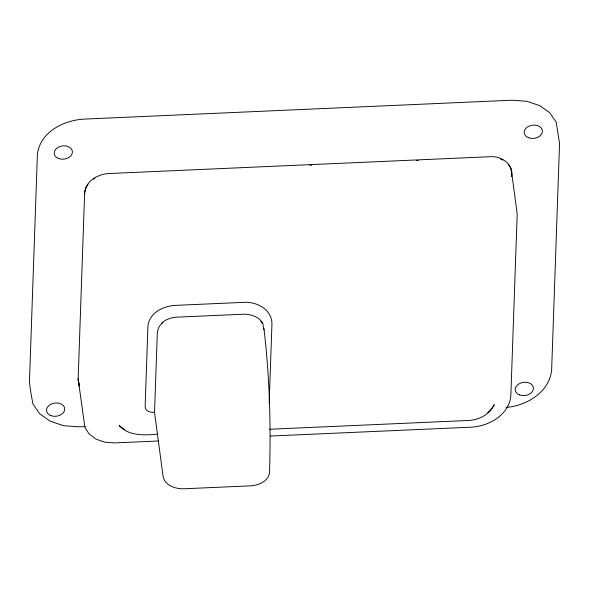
<?xml version="1.0" encoding="UTF-8"?>
<svg xmlns="http://www.w3.org/2000/svg" width="589" height="589" viewBox="0 0 589 589"><rect width="100%" height="100%" fill="white"/><g stroke="black" fill="none" stroke-linecap="round" stroke-linejoin="round"><path stroke-width="0.88" d="M263.975 328.699C269.504 375.716 270.969 423.204 269.571 470.515C270.123 480.455 259.123 485.461 250.627 485.837L183.54 488.796C175.434 488.958 165.369 485.682 163.146 476.957L154.532 412.381L157.322 332.601L158.448 328.051A17.839 12.914 -7.6 0 1 161.099 324.318M269.18 403.266L271.919 324.848C272.641 309.777 256.863 301.31 243.412 302.371L174.985 305.389C163.19 306.066 149.4 312.884 147.949 325.842L145.144 406.115L145.498 408.729C147.316 411.77 151.211 412.668 154.532 412.381M511.591 176.597C513.976 164.213 501.151 155.636 489.901 156.711L108.796 173.541C97.98 174.13 85.81 180.875 84.654 192.618L78.131 379.522L79.272 386.134M84.632 193.185L85.979 187.56L87.989 184.6M93.504 179.218L94.836 178.165M487.67 412.44L490.342 410.378L494.296 404.695C489.761 414.428 479.291 419.839 468.888 420.45L269.644 429.248M161.209 323.449L165.406 320.269L170.626 318.112L176.361 317.176L243.448 314.209C251.017 314.092 259.484 316.786 263.062 323.994M506.142 407.448C526.669 405.711 549.242 392.311 551.635 370.201L559.55 143.539L556.185 122.188L549.824 112.816L539.657 105.6L526.684 101.256L512.165 100.204L83.94 119.111C63.575 120.274 39.861 132.142 37.394 154.487L29.45 382.04L30.878 392.767L32.903 403.863L39.544 413.655L50.168 421.187L63.722 425.729L78.882 426.826L85.317 426.546M309.888 165.222L311.728 165.141M416.416 160.525L418.249 160.444M157.631 434.196C144.541 435.249 129.05 436.302 119.228 425.67L124.264 429.307M158.448 440.984L114.428 442.935L104.687 442.177L95.985 439.114L89.175 434.056L84.912 427.481L78.146 378.963L79.294 385.574M270.336 436.044L471.185 427.18C488.951 426.208 508.94 415.135 510.84 395.837L517.194 214.006L511.716 172.923M500.628 159.17L502.94 159.98M508.197 164.228L510.781 168.218L511.694 173.483M263.011 324.716L263.938 329.744M161.68 323.759A17.839 12.914 -7.6 0 1 162.962 322.691M260.853 321.307A20.379 14.754 -7.6 0 1 262.304 323.302M50.868 415.613A9.152 6.626 -7.6 0 0 64.738 409.237A9.152 6.626 -7.6 0 0 51.272 404.061A9.152 6.626 -7.6 0 0 50.868 415.613M519.557 394.917A9.152 6.626 -7.6 0 0 533.428 388.541A9.152 6.626 -7.6 0 0 519.962 383.365A9.152 6.626 -7.6 0 0 519.557 394.917M528.539 137.745A9.152 6.626 -7.6 0 0 542.41 131.369A9.152 6.626 -7.6 0 0 528.944 126.193A9.152 6.626 -7.6 0 0 528.539 137.745M58.547 158.5A9.152 6.626 -7.6 0 0 72.418 152.124A9.152 6.626 -7.6 0 0 58.952 146.948A9.152 6.626 -7.6 0 0 58.547 158.5"/></g></svg>
